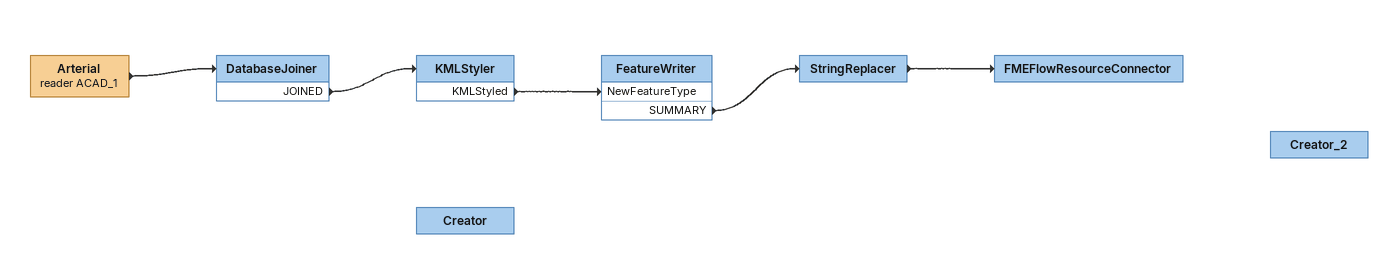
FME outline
Arterial (reader ACAD_1)
    -> DatabaseJoiner
DatabaseJoiner
    JOINED -> KMLStyler
KMLStyler
    KMLStyled -> FeatureWriter [NewFeatureType]
FeatureWriter
    SUMMARY -> StringReplacer
StringReplacer
    -> FMEFlowResourceConnector
FMEFlowResourceConnector
Creator
Creator_2
